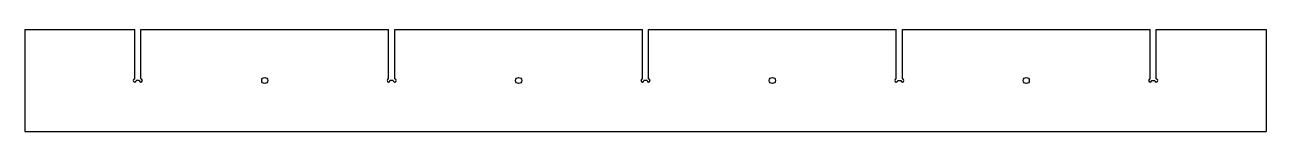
# Model space of a CAD drawing. Header units: millimetres. Extents: x -605 to 605, y 0 to 100.
import ezdxf

# ---------------------------------------------------------------- set-up
doc = ezdxf.new("R2010")
doc.units = ezdxf.units.MM

msp = doc.modelspace()

# ---------------------------------------------------------------- linework, layer by layer
at = {"color": 7, "linetype": 'Continuous', "lineweight": 25}
for p, q in [((-605.1, 100), (-498, 100)), ((-605.1, 100), (-605.1, 0)), ((-498, 51.5), (-498, 100)), ((-492, 100), (-250.5, 100)), ((-492, 51.5), (-492, 100)), ((-250.5, 51.5), (-250.5, 100)), ((-244.5, 100), (-3, 100)), ((-244.5, 51.5), (-244.5, 100)), ((-3, 51.5), (-3, 100)), ((3, 100), (244.5, 100)), ((3, 51.5), (3, 100)), ((244.5, 51.5), (244.5, 100)), ((250.5, 100), (492, 100)), ((250.5, 51.5), (250.5, 100)), ((492, 51.5), (492, 100)), ((498, 51.5), (498, 100)), ((498, 100), (605.1, 100)), ((605.1, 100), (605.1, 0)), ((-493.5, 50), (-496.5, 50)), ((-246, 50), (-249, 50)), ((1.5, 50), (-1.5, 50)), ((246, 50), (249, 50)), ((493.5, 50), (496.5, 50)), ((-605.1, 0), (605.1, 0))]:
    msp.add_line(p, q, dxfattribs=at)
for centre in [(-371.2, 50), (-123.7, 50), (123.7, 50), (371.2, 50)]:
    msp.add_circle(centre, 3, dxfattribs=at)
for centre, start, end in [((-498, 50), 90, 0), ((-492, 50), 180, 90), ((-250.5, 50), 90, 0), ((-244.5, 50), 180, 90), ((-3, 50), 90, 0), ((3, 50), 180, 90), ((244.5, 50), 90, 0), ((250.5, 50), 180, 90), ((492, 50), 90, 0), ((498, 50), 180, 90)]:
    msp.add_arc(centre, 1.5, start, end, dxfattribs=at)

doc.saveas('drawing.dxf')
